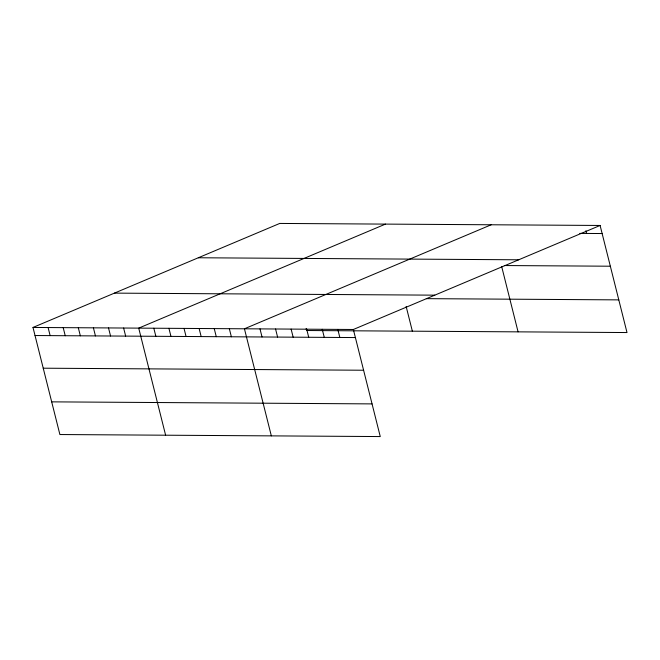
<?xml version="1.0" encoding="UTF-8"?>
<svg xmlns="http://www.w3.org/2000/svg" width="660" height="660" viewBox="0 0 660 660"><rect width="100%" height="100%" fill="white"/><g stroke="black" fill="none" stroke-linecap="round" stroke-linejoin="round"><path stroke-width="0.99" d="M33 327.451L353.364 329.488L380.259 436.565L59.895 434.536L33 327.451L279.741 223.435L600.105 225.464L627 332.549L306.636 330.512L306.141 328.531M385.457 224.103L138.724 328.127L165.619 435.204M491.18 224.779L244.439 328.796L271.334 435.872M353.364 329.488L600.105 225.464M579.76 233.401L602.135 233.541M198.313 257.763L518.678 259.792M504.331 265.543L610.335 266.211M114.427 293.123L434.791 295.16M426.302 298.65L618.791 299.879M35.029 335.527L355.393 337.565M43.238 368.197L363.602 370.235M51.686 401.858L372.05 403.895M585.898 230.752L586.575 233.442M501.666 266.508L518.075 331.856M406.139 306.43L412.36 331.18M337.804 329.389L339.834 337.466M322.245 329.29L324.274 337.367M306.685 329.191L308.715 337.268M291.126 329.092L293.147 337.169M275.558 328.993L277.588 337.07M259.999 328.894L262.028 336.971M229.342 328.705L231.363 336.781M214.236 328.606L216.265 336.683M199.13 328.507L201.16 336.584M184.033 328.416L186.054 336.493M168.927 328.317L170.956 336.394M153.821 328.226L155.851 336.295M123.618 328.028L125.648 336.105M108.512 327.938L110.542 336.006M93.415 327.838L95.436 335.915M78.309 327.739L80.338 335.816M63.203 327.649L65.233 335.725M48.106 327.55L50.135 335.626"/></g></svg>
